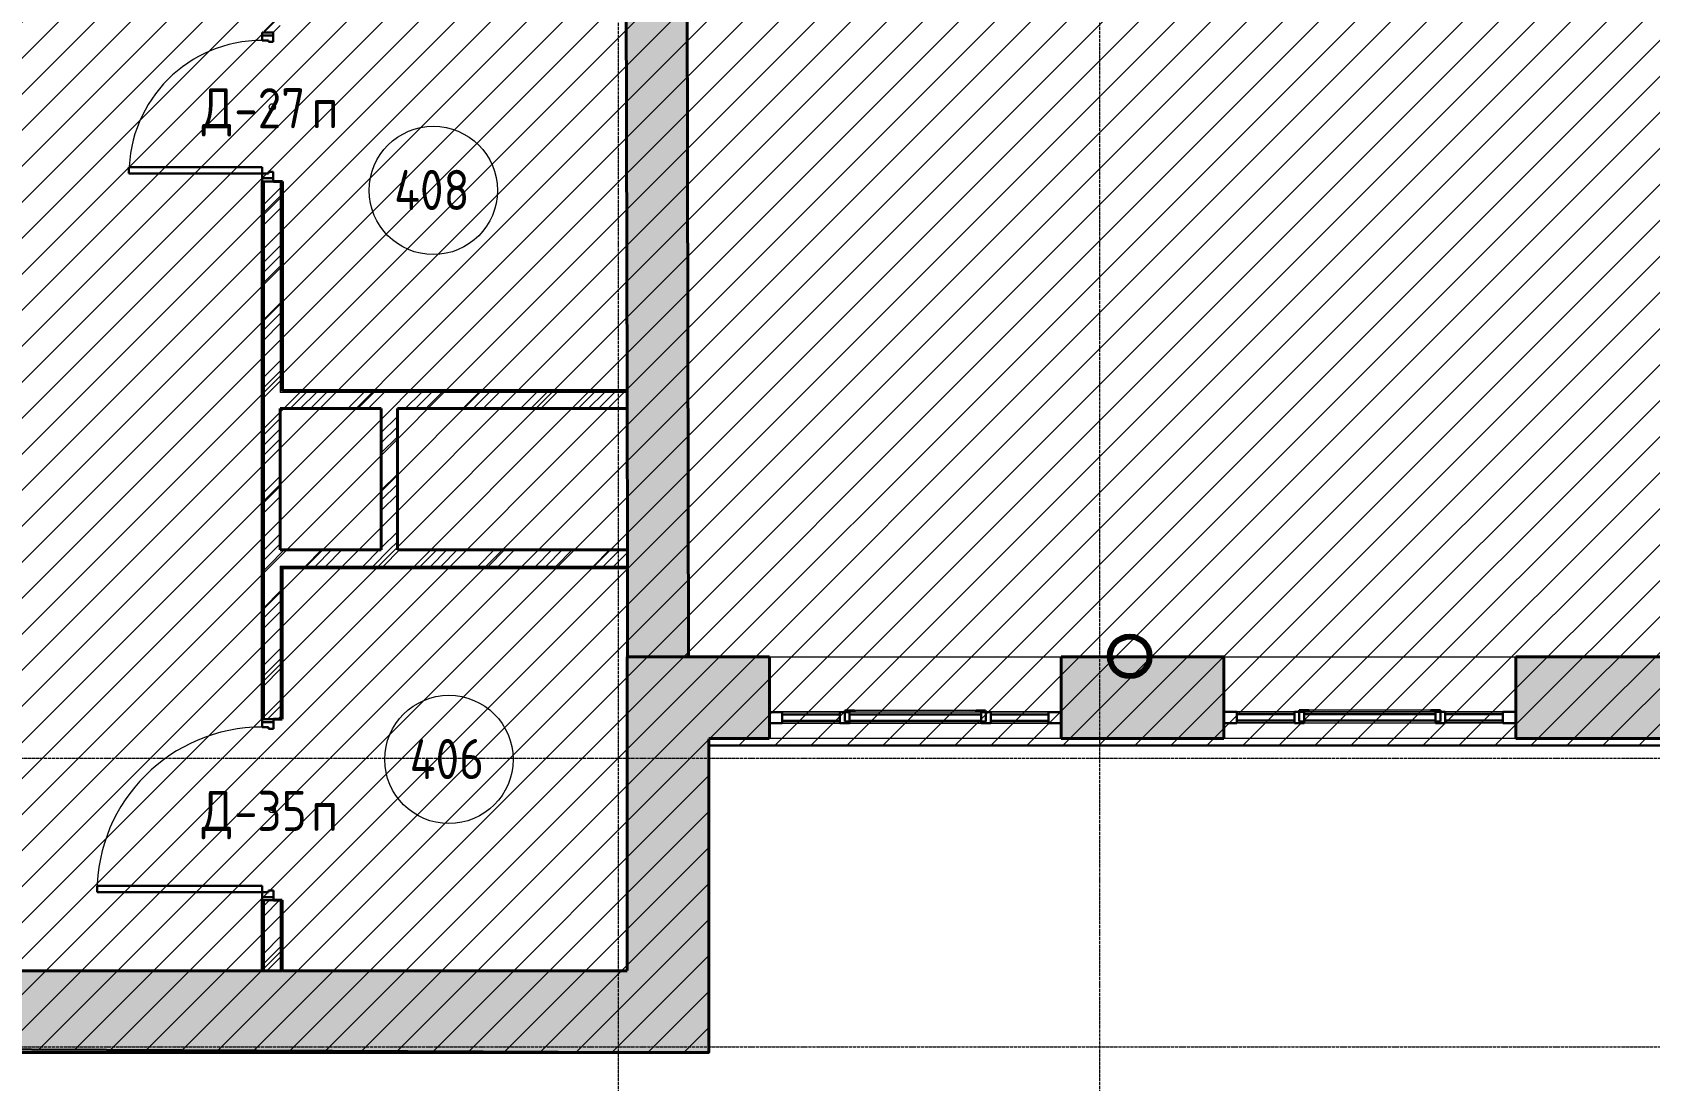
# Model space of a CAD drawing. Header units: millimetres. Extents: x -11886 to 379896, y -8130 to 47743.
# Drawn here: x 326808 to 336894, y 247 to 6783 of the extents above; entities that cross this region are included whole.
import ezdxf

# ---------------------------------------------------------------- set-up
doc = ezdxf.new("R2010")
doc.units = ezdxf.units.MM
for name, pattern in [('ADSK_Линия сетки', [25, 20, -2.5, 0, -2.5]), ('ADSK_Сверху', [4.5, 3, -1.5]), ('ADSK_Снесено', [4.5, 3, -1.5])]:
    doc.linetypes.add(name, pattern=pattern)
for name, color, linetype, lineweight, true_color in [('_ Окна', 5, 'Continuous', 30, 0x0000ff), ('Витраж', 5, 'Continuous', 18, 0x0000ff), ('Двери', 5, 'Continuous', 18, 0x0000ff), ('Окна', 5, 'Continuous', 18, 0x0000ff), ('Панели витража', 5, 'Continuous', 18, 0x0000ff), ('планы со стояками отопление_dwg', 7, 'Continuous', 9, 0x767676), ('Стены внутренние', 5, 'Continuous', 18, 0x0000ff), ('Стены наружные', 1, 'ADSK_Снесено', 18, 0xff0000), ('Стены штриховка', 5, 'Continuous', 18, 0x0000ff)]:
    doc.layers.add(name, color=color, linetype=linetype, lineweight=lineweight, true_color=true_color)
for name, color, linetype, lineweight in [('Марки дверей', 7, 'Continuous', 20), ('Марки помещений', 7, 'Continuous', 20), ('Оси', 7, 'Continuous', 9), ('стояки', 7, 'Continuous', 9)]:
    doc.layers.add(name, color=color, linetype=linetype, lineweight=lineweight)
doc.styles.add('GOST Common_2', font='GOST_Common.ttf', dxfattribs={"width": 0.9, "height": 250})
pattern_1 = [(45, (322754.53, 150), (-179.605, 179.605), []), (45, (322818.03, 150), (0, 359.21), []), (45, (322691.03, 150), (0, 359.21), [])]

# ---------------------------------------------------------------- blocks, each defined once
blk = doc.blocks.new('Прямоугольный импост - 70х20_60мм-1225109-04 План 4-го этажа')
at = {"layer": 'Витраж', "color": 161, "linetype": 'ADSK_Сверху', "true_color": 0xaaaaff}
for p, q in [((39704, 2327), (39704, 2257)), ((39784, 2327), (39704, 2327)), ((40174, 2327), (40144, 2327)), ((39784, 2257), (39704, 2257)), ((40174, 2257), (40144, 2257))]:
    blk.add_line(p, q, dxfattribs=at)
blk = doc.blocks.new('Прямоугольный импост - 70х20_60мм-1424711-04 План 4-го этажа')
at = {"layer": 'Витраж', "color": 161, "linetype": 'ADSK_Сверху', "true_color": 0xaaaaff}
for p, q in [((-80, 35), (0, 35)), ((0, 35), (0, -35)), ((0, -35), (-80, -35))]:
    blk.add_line(p, q, dxfattribs=at)
blk = doc.blocks.new('Прямоугольный импост - 70х20_60мм-1424712-04 План 4-го этажа')
at = {"layer": 'Витраж', "color": 161, "linetype": 'ADSK_Сверху', "true_color": 0xaaaaff}
for p, q in [((0, 35), (-80, 35)), ((0, -35), (0, 35)), ((-80, -35), (0, -35))]:
    blk.add_line(p, q, dxfattribs=at)
blk = doc.blocks.new('Прямоугольный импост - 70х20_60мм-1225111-04 План 4-го этажа')
at = {"layer": 'Витраж', "color": 161, "linetype": 'ADSK_Сверху', "true_color": 0xaaaaff}
for p, q in [((40204, 2327), (40174, 2327)), ((41054, 2327), (41024, 2327)), ((40204, 2257), (40174, 2257)), ((41054, 2257), (41024, 2257))]:
    blk.add_line(p, q, dxfattribs=at)
blk = doc.blocks.new('Витраж-тент со смещением вовне - 60мм 30 сдвиг-1466942-04 План 4-го этажа')
at = {"layer": '_ Окна', "color": 161, "linetype": 'ADSK_Сверху', "true_color": 0xaaaaff}
for p, q in [((-440, 25), (-440, -45)), ((-440, 25), (-410, 25)), ((-440, -45), (-440, 25)), ((440, 25), (410, 25)), ((440, -45), (440, 25)), ((440, -45), (440, 25)), ((-380, -45), (-440, -45)), ((-380, -35), (-380, -45)), ((380, -35), (380, -45)), ((380, -45), (440, -45))]:
    blk.add_line(p, q, dxfattribs=at)
at = {"layer": 'Окна', "color": 161, "linetype": 'ADSK_Сверху', "true_color": 0xaaaaff}
blk.add_line((-380, -45), (380, -45), dxfattribs=at)
blk = doc.blocks.new('Прямоугольный импост - 70х20_60мм-1225113-04 План 4-го этажа')
at = {"layer": 'Витраж', "color": 161, "linetype": 'ADSK_Сверху', "true_color": 0xaaaaff}
for p, q in [((41084, 2327), (41054, 2327)), ((41524, 2327), (41444, 2327)), ((41524, 2257), (41524, 2327)), ((41084, 2257), (41054, 2257)), ((41524, 2257), (41444, 2257))]:
    blk.add_line(p, q, dxfattribs=at)
blk = doc.blocks.new('Прямоугольный импост - 70х60мм-1424709-04 План 4-го этажа')
at = {"layer": 'Витраж', "color": 161, "linetype": 'ADSK_Сверху', "true_color": 0xaaaaff}
for p, q in [((-30, 35), (30, 35)), ((30, -35), (-30, -35))]:
    blk.add_line(p, q, dxfattribs=at)
blk = doc.blocks.new('Прямоугольный импост - 70х60мм-V3-04 План 4-го этажа')
at = {"layer": 'Витраж', "color": 161, "linetype": 'ADSK_Сверху', "true_color": 0xaaaaff}
for p, q in [((12864, 2397), (12864, 2327)), ((13224, 2397), (12864, 2397)), ((13224, 2327), (12864, 2327)), ((13224, 2327), (13224, 2397))]:
    blk.add_line(p, q, dxfattribs=at)
blk = doc.blocks.new('Прямоугольный импост - 70х60мм-1242018-04 План 4-го этажа')
at = {"layer": 'Витраж', "color": 161, "linetype": 'ADSK_Сверху', "true_color": 0xaaaaff}
for p, q in [((40204, 2327), (40204, 2257)), ((41024, 2327), (40204, 2327)), ((41024, 2257), (41024, 2327)), ((41024, 2257), (40204, 2257))]:
    blk.add_line(p, q, dxfattribs=at)
blk = doc.blocks.new('Системная панель - _AR_Стекло_40мм_привязка по центру-V16-04 План 4-го этажа')
at = {"layer": 'Панели витража', "lineweight": 30}
for p, q in [((180, 20), (-180, 20)), ((-180, 20), (-180, -20)), ((180, -20), (180, 20)), ((-180, -20), (180, -20))]:
    blk.add_line(p, q, dxfattribs=at)
blk = doc.blocks.new('Прямоугольный импост - 70х40_60мм-1229682-04 План 4-го этажа')
at = {"layer": 'Витраж'}
for p, q in [((12864, 2397), (13224, 2397)), ((12864, 2327), (13224, 2327))]:
    blk.add_line(p, q, dxfattribs=at)
blk = doc.blocks.new('Прямоугольный импост - 70х20_60мм-V17-04 План 4-го этажа')
at = {"layer": 'Витраж', "lineweight": 30}
for p, q in [((-80, 35), (0, 35)), ((-80, -35), (-80, 35)), ((0, 35), (0, -35)), ((0, -35), (-80, -35))]:
    blk.add_line(p, q, dxfattribs=at)
blk = doc.blocks.new('Прямоугольный импост - 70х20_60мм-V18-04 План 4-го этажа')
at = {"layer": 'Витраж', "lineweight": 30}
for p, q in [((0, 35), (-80, 35)), ((-80, 35), (-80, -35)), ((0, -35), (0, 35)), ((-80, -35), (0, -35))]:
    blk.add_line(p, q, dxfattribs=at)
blk = doc.blocks.new('Прямоугольный импост - 70х40_60мм-1229821-04 План 4-го этажа')
at = {"layer": 'Витраж'}
for p, q in [((11564, 2397), (11924, 2397)), ((11564, 2327), (11924, 2327))]:
    blk.add_line(p, q, dxfattribs=at)
blk = doc.blocks.new('Системная панель - _AR_Стекло_40мм_привязка по центру-V19-04 План 4-го этажа')
at = {"layer": 'Панели витража', "lineweight": 30}
for p, q in [((410, 20), (-410, 20)), ((-410, 20), (-410, -20)), ((410, -20), (410, 20)), ((-410, -20), (410, -20))]:
    blk.add_line(p, q, dxfattribs=at)
blk = doc.blocks.new('Прямоугольный импост - 70х40_60мм-1229822-04 План 4-го этажа')
at = {"layer": 'Витраж'}
for p, q in [((11984, 2397), (12804, 2397)), ((11984, 2327), (12804, 2327))]:
    blk.add_line(p, q, dxfattribs=at)
blk = doc.blocks.new('Прямоугольный импост - 70х60мм-V20-04 План 4-го этажа')
at = {"layer": 'Витраж', "lineweight": 30}
for p, q in [((-30, 35), (30, 35)), ((-30, -35), (-30, 35)), ((30, 35), (30, -35)), ((30, -35), (-30, -35))]:
    blk.add_line(p, q, dxfattribs=at)
blk = doc.blocks.new('Системная панель - _AR_Стекло_40мм_привязка по центру-V21-04 План 4-го этажа')
at = {"layer": 'Панели витража', "lineweight": 30}
for p, q in [((180, 20), (-180, 20)), ((-180, 20), (-180, -20)), ((180, -20), (180, 20)), ((-180, -20), (180, -20))]:
    blk.add_line(p, q, dxfattribs=at)
blk = doc.blocks.new('Прямоугольный импост - 70х20_60мм-V22-04 План 4-го этажа')
at = {"layer": 'Витраж', "lineweight": 30}
for p, q in [((-80, 35), (0, 35)), ((-80, -35), (-80, 35)), ((0, 35), (0, -35)), ((0, -35), (-80, -35))]:
    blk.add_line(p, q, dxfattribs=at)
blk = doc.blocks.new('Прямоугольный импост - 70х20_60мм-V23-04 План 4-го этажа')
at = {"layer": 'Витраж', "lineweight": 30}
for p, q in [((0, 35), (-80, 35)), ((-80, 35), (-80, -35)), ((0, -35), (0, 35)), ((-80, -35), (0, -35))]:
    blk.add_line(p, q, dxfattribs=at)
blk = doc.blocks.new('Системная панель - _AR_Стекло_40мм_привязка по центру-V24-04 План 4-го этажа')
at = {"layer": 'Панели витража', "lineweight": 30}
for p, q in [((410, 20), (-410, 20)), ((-410, 20), (-410, -20)), ((410, -20), (410, 20)), ((-410, -20), (410, -20))]:
    blk.add_line(p, q, dxfattribs=at)
blk = doc.blocks.new('Прямоугольный импост - 70х60мм-V25-04 План 4-го этажа')
at = {"layer": 'Витраж', "lineweight": 30}
for p, q in [((-30, 35), (30, 35)), ((-30, -35), (-30, 35)), ((30, 35), (30, -35)), ((30, -35), (-30, -35))]:
    blk.add_line(p, q, dxfattribs=at)
blk = doc.blocks.new('AC_Дверь_Однопольная - Д-27п 930х2200h-1983248-04 План 4-го этажа')
at = {"layer": 'Двери', "lineweight": 30}
for p, q in [((-415, 894), (-375, 894)), ((-415, 64), (-415, 894)), ((-375, 894), (-375, 64)), ((-465, 64), (-445, 64)), ((-465, -6), (-465, 64)), ((-445, 64), (-415, 64)), ((-445, -6), (-445, 64)), ((-445, 64), (-445, -6)), ((-375, 64), (-415, 64)), ((-415, 64), (-415, 24)), ((-415, 24), (-405, 24)), ((-405, 24), (-405, -6)), ((405, 24), (415, 24)), ((405, -6), (405, 24)), ((415, 64), (445, 64)), ((415, 24), (415, 64)), ((445, 64), (445, -6)), ((445, 64), (465, 64)), ((445, -6), (445, 64)), ((465, 64), (465, -6)), ((-445, -6), (-465, -6)), ((-405, -6), (-445, -6)), ((445, -6), (405, -6)), ((465, -6), (445, -6))]:
    blk.add_line(p, q, dxfattribs=at)
at = {"layer": 'Двери'}
blk.add_arc((-415, 64), 830, 0, 90, dxfattribs=at)
blk = doc.blocks.new('AC_Дверь_Однопольная - Д-35п 1130х2200h-1983217-04 План 4-го этажа')
at = {"layer": 'Двери', "lineweight": 30}
for p, q in [((-515, 1092), (-475, 1092)), ((-515, 62), (-515, 1092)), ((-475, 1092), (-475, 62)), ((-565, 62), (-545, 62)), ((-565, -8), (-565, 62)), ((-545, 62), (-515, 62)), ((-545, -8), (-545, 62)), ((-545, 62), (-545, -8)), ((-475, 62), (-515, 62)), ((-515, 62), (-515, 22)), ((-515, 22), (-505, 22)), ((-505, 22), (-505, -8)), ((505, 22), (515, 22)), ((505, -8), (505, 22)), ((515, 62), (545, 62)), ((515, 22), (515, 62)), ((545, 62), (545, -8)), ((545, 62), (565, 62)), ((545, -8), (545, 62)), ((565, 62), (565, -8)), ((-545, -8), (-565, -8)), ((-505, -8), (-545, -8)), ((545, -8), (505, -8)), ((565, -8), (545, -8))]:
    blk.add_line(p, q, dxfattribs=at)
at = {"layer": 'Двери'}
blk.add_arc((-515, 62), 1030, 0, 90, dxfattribs=at)
blk = doc.blocks.new('планы со стояками отопление_dwg-1484427-04 План 4-го этажа')
at = {"layer": 'стояки', "color": 246, "lineweight": 80, "true_color": 0x7f001f}
blk.add_circle((181386, 412651), 124, dxfattribs=at)
blk = doc.blocks.new('ADSK_Марка_Помещение_ОдноЗначение - Номер-247393-04 План 4-го этажа')
at = {"layer": 'Марки помещений'}
blk.add_circle((0, 0), 4, dxfattribs=at)
blk = doc.blocks.new('ADSK_Марка_Дверь - Типоразмер_ADSK_Марка-58376-04 План 4-го этажа')
at = {"layer": 'Марки дверей', "lineweight": 9}
blk.add_circle((0, 0), 0.2, dxfattribs=at)

msp = doc.modelspace()

# ---------------------------------------------------------------- hatches: boundary and pattern name
at = {"lineweight": 13, "true_color": 0x636466, "transparency": 33554559}
h = msp.add_hatch(dxfattribs=at)
h.set_pattern_fill('ANSI31', color=251, scale=50)
h.set_pattern_definition([(45, (322754.53, 85026.59), (-112.2532, 112.2532), [])])
h.paths.add_polyline_path([(372687.94, 8682.3), (378968.48, 8682.3), (378787.15, 43909.21), (368787.75, 43909.21), (368787.75, 21084.06), (369474.39, 21054.57), (369476.21, 11328.12), (323525.66, 11328.12), (323525.66, 8679.25), (323045.03, 8679.25), (323045.03, 456.79), (331027.53, 422.02), (331027.53, 2336.48), (341727.18, 2336.48), (341727.18, -2582.57), (354090.93, -2582.57), (354090.93, 2335.74), (364791.47, 2256.79), (364791.47, 300.23), (372687.94, 300.23)])
at = {"layer": 'Стены внутренние', "true_color": 0xc0c0c0}
msp.add_hatch(color=9, dxfattribs=at).paths.add_polyline_path([(330520.04, 2889.13), (330900.04, 2889.88), (330887.31, 9375.37), (330507.32, 9374.62), (330518.63, 3608.27)])
at = {"layer": 'Стены внутренние', "lineweight": 9}
h = msp.add_hatch(dxfattribs=at)
h.set_pattern_fill('FP_1', color=256, style=0, pattern_type=2)
h.set_pattern_definition(pattern_1)
h.paths.add_polyline_path([(328253.41, 4537.85), (328353.41, 4537.85), (328353.41, 5853.4), (328253.41, 5853.4), (328253.41, 4547.85)])
h.paths.add_polyline_path([(328353.41, 6783.4), (328353.41, 7106.87), (328253.41, 7106.87), (328253.41, 6783.4), (328334.12, 6783.4)])
h = msp.add_hatch(dxfattribs=at)
h.set_pattern_fill('FP_1', color=256, style=0, pattern_type=2)
h.set_pattern_definition(pattern_1)
h.paths.add_polyline_path([(328253.41, 3555.79), (328353.41, 3555.79), (328353.41, 4537.85), (328253.41, 4537.85), (328253.41, 3608.27)])
h = msp.add_hatch(dxfattribs=at)
h.set_pattern_fill('FP_1', color=256, style=0, pattern_type=2)
h.set_pattern_definition(pattern_1)
h.paths.add_polyline_path([(328984.41, 4437.85), (330517, 4437.85), (330516.8, 4537.85), (328353.41, 4537.85), (328353.41, 4437.85)])
h = msp.add_hatch(dxfattribs=at)
h.set_pattern_fill('FP_1', color=256, style=0, pattern_type=2)
h.set_pattern_definition(pattern_1)
h.paths.add_polyline_path([(328984.41, 3555.79), (329084.41, 3555.79), (329084.41, 4437.85), (328984.41, 4437.85), (328984.41, 3608.27)])
h = msp.add_hatch(dxfattribs=at)
h.set_pattern_fill('FP_1', color=256, style=0, pattern_type=2)
h.set_pattern_definition(pattern_1)
h.paths.add_polyline_path([(330517.53, 3455.79), (330518.93, 3455.79), (330518.73, 3555.79), (328253.41, 3555.79), (328253.41, 3455.79), (330507.32, 3455.79)])
h = msp.add_hatch(dxfattribs=at)
h.set_pattern_fill('FP_1', color=256, style=0, pattern_type=2)
h.set_pattern_definition(pattern_1)
h.paths.add_polyline_path([(328253.41, 932.02), (328353.41, 932.02), (328353.41, 1371.4), (328253.41, 1371.4)])
h.paths.add_polyline_path([(328353.41, 2501.4), (328353.41, 3455.79), (328253.41, 3455.79), (328253.41, 2501.4), (328311.41, 2501.4)])
at = {"layer": 'Стены наружные', "true_color": 0xc0c0c0}
for points in [[(330517.53, 932.02), (331027.53, 932.02), (331027.53, 2889.5), (330517.53, 2889.13), (330517.53, 1048.17)], [(323525.33, 422.02), (331027.53, 422.02), (331027.53, 932.02), (323525.33, 932.02), (323525.33, 805.42)]]:
    msp.add_hatch(color=9, dxfattribs=at).paths.add_polyline_path(points)
h = msp.add_hatch(color=9, dxfattribs=at)
h.paths.add_polyline_path([(364278.99, 2379.5), (365301.47, 2379.5), (365300.53, 2889.5), (364278.99, 2889.5), (364278.99, 2683.43)])
h.paths.add_polyline_path([(362458.99, 2379.5), (362458.99, 2889.5), (361442.17, 2889.5), (361442.17, 2379.5), (361561.13, 2379.5)])
h.paths.add_polyline_path([(359622.17, 2379.5), (359622.17, 2889.5), (358629.15, 2889.5), (358629.15, 2379.5), (359308.45, 2379.5)])
h.paths.add_polyline_path([(356158.59, 2379.5), (356809.15, 2379.5), (356809.15, 2889.5), (355819.17, 2889.5), (355819.17, 2379.5)])
h.paths.add_polyline_path([(352956.27, 2379.5), (353999.17, 2379.5), (353999.17, 2889.5), (352956.27, 2889.5), (352956.27, 2712.14)])
h.paths.add_polyline_path([(351136.27, 2379.5), (351136.27, 2889.5), (350123.49, 2889.5), (350123.49, 2379.5), (350615.42, 2379.5)])
h.paths.add_polyline_path([(348303.49, 2379.5), (348303.49, 2889.5), (347304.35, 2889.5), (347304.35, 2379.5), (348045.05, 2379.5)])
h.paths.add_polyline_path([(344533.07, 2379.5), (345484.35, 2379.5), (345484.35, 2889.5), (344533.07, 2889.5), (344533.07, 2723.68)])
h.paths.add_polyline_path([(341692.25, 2379.5), (342713.07, 2379.5), (342713.07, 2889.5), (341692.25, 2889.5), (341692.25, 2723.68)])
h.paths.add_polyline_path([(339035.07, 2379.5), (339872.25, 2379.5), (339872.25, 2889.5), (338882.04, 2889.5), (338882.04, 2379.5), (339034.34, 2379.5)])
h.paths.add_polyline_path([(336058.78, 2379.5), (337062.04, 2379.5), (337062.04, 2889.5), (336058.78, 2889.5), (336058.78, 2731.97)])
h.paths.add_polyline_path([(331027.53, 2379.5), (331404.77, 2379.5), (331404.77, 2889.5), (331027.53, 2889.5), (331027.53, 2731.97)])
h.paths.add_polyline_path([(334238.78, 2379.5), (334238.78, 2889.5), (333224.77, 2889.5), (333224.77, 2379.5)])

# ---------------------------------------------------------------- linework, layer by layer
at = {"color": 251, "lineweight": 30, "true_color": 0x636466}
msp.add_lwpolyline([(368787.75, 21084.06), (368787.75, 43909.21), (378787.15, 43909.21), (378968.48, 8682.3), (372687.94, 8682.3), (372687.94, 300.23), (364791.47, 300.23), (364791.47, 2256.79), (353990.51, 2336.48), (354090.93, 2335.74), (354090.93, -2582.57), (341727.18, -2582.57), (341727.18, 2336.48), (331027.53, 2336.48), (331027.53, 422.02), (323045.03, 456.79), (323045.03, 8679.25)], dxfattribs=at)
at = {"layer": 'Оси', "linetype": 'ADSK_Линия сетки'}
for p, q in [((330464.44, -5025.59), (330464.44, 21818.8)), ((333464.44, -5025.59), (333464.44, 21818.8)), ((311668.31, 2256.79), (379896.25, 2256.79)), ((311668.31, 456.79), (379896.25, 456.79))]:
    msp.add_line(p, q, dxfattribs=at)
at = {"layer": 'Стены внутренние', "color": 18, "lineweight": 40, "true_color": 0x000000}
for p, q in [((330507.92, 9068.4), (330516.78, 4549.85)), ((330900.04, 2889.88), (330888.3, 8871.26)), ((328241.41, 5853.4), (328241.41, 2501.4)), ((328368.41, 5853.4), (328311.41, 5853.4)), ((328368.41, 4549.85), (328368.41, 5853.4)), ((330516.78, 4549.85), (328368.41, 4549.85)), ((330516.78, 4547.85), (330518.95, 3445.79)), ((328353.41, 3555.79), (328353.41, 4437.85)), ((328353.41, 4437.85), (328984.41, 4437.85)), ((328984.41, 4437.85), (328984.41, 3555.79)), ((329084.41, 4437.85), (330517, 4437.85)), ((329084.41, 3555.79), (329084.41, 4437.85)), ((328984.41, 3555.79), (328353.41, 3555.79)), ((330518.73, 3555.79), (329084.41, 3555.79)), ((328365.41, 3443.79), (330518.95, 3443.79)), ((328365.41, 2501.4), (328365.41, 3443.79)), ((330518.95, 3443.79), (330520.04, 2889.13)), ((330520.04, 2889.13), (330900.04, 2889.88)), ((328311.41, 2501.4), (328365.41, 2501.4)), ((328241.41, 1371.4), (328241.41, 932.02)), ((328365.41, 1371.4), (328311.41, 1371.4)), ((328365.41, 932.02), (328365.41, 1371.4)), ((328243.41, 932.02), (328363.41, 932.02))]:
    msp.add_line(p, q, dxfattribs=at)
at = {"layer": 'Стены наружные', "color": 18, "lineweight": 40, "true_color": 0x000000}
for p, q in [((331404.77, 2889.5), (330517.53, 2889.5)), ((330517.53, 2889.5), (330517.53, 932.02)), ((331404.77, 2379.5), (331404.77, 2889.5)), ((334238.78, 2889.5), (333224.77, 2889.5)), ((333224.77, 2889.5), (333224.77, 2379.5)), ((334238.78, 2379.5), (334238.78, 2889.5)), ((337062.04, 2889.5), (336058.78, 2889.5)), ((336058.78, 2889.5), (336058.78, 2379.5)), ((331027.53, 422.02), (331027.53, 2379.5)), ((331027.53, 2379.5), (331404.77, 2379.5)), ((333224.77, 2379.5), (334238.78, 2379.5)), ((336058.78, 2379.5), (337062.04, 2379.5)), ((328241.41, 932.02), (323525.33, 932.02)), ((330517.53, 932.02), (328365.41, 932.02)), ((323015.33, 422.02), (331027.53, 422.02))]:
    msp.add_line(p, q, dxfattribs=at)
at = {"layer": 'Стены наружные', "color": 18, "true_color": 0x000000}
for p, q in [((331404.77, 2889.5), (333224.77, 2889.5)), ((334238.78, 2889.5), (336058.78, 2889.5)), ((333224.77, 2379.5), (331404.77, 2379.5)), ((336058.78, 2379.5), (334238.78, 2379.5))]:
    msp.add_line(p, q, dxfattribs=at)
at = {"layer": 'Стены штриховка'}
for p, q in [((328243.41, 5853.4), (328243.41, 4549.85)), ((328253.41, 5853.4), (328253.41, 2501.4)), ((328353.41, 5853.4), (328353.41, 4537.85)), ((328359.41, 5853.4), (328359.41, 4549.85)), ((328243.41, 4549.85), (328241.41, 4549.85)), ((328243.41, 4547.85), (328243.41, 3445.79)), ((328353.41, 4549.85), (328368.41, 4549.85)), ((330516.78, 4547.85), (328353.41, 4547.85)), ((330516.78, 4547.85), (330516.78, 4549.85)), ((330516.8, 4537.85), (328353.41, 4537.85)), ((328243.41, 3455.79), (328241.41, 3455.79)), ((328243.41, 3443.79), (328241.41, 3443.79)), ((328243.41, 3443.79), (328243.41, 2501.4)), ((328353.41, 3455.79), (330518.93, 3455.79)), ((328353.41, 3455.79), (328353.41, 2501.4)), ((328353.41, 3445.79), (330518.95, 3445.79)), ((328363.41, 3443.79), (328363.41, 2501.4)), ((330518.95, 3443.79), (330518.95, 3445.79)), ((328243.41, 1371.4), (328243.41, 932.02)), ((328253.41, 1371.4), (328253.41, 932.02)), ((328353.41, 1371.4), (328353.41, 932.02)), ((328363.41, 1371.4), (328363.41, 932.02)), ((328241.41, 932.02), (328243.41, 932.02)), ((328363.41, 932.02), (328365.41, 932.02))]:
    msp.add_line(p, q, dxfattribs=at)

# ---------------------------------------------------------------- block references
at = {"layer": '_ Окна', "color": 161, "linetype": 'ADSK_Сверху', "true_color": 0xaaaaff, "rotation": 180}
for p in [(332314.77, 2510.26), (335148.78, 2511.51)]:
    msp.add_blockref('Витраж-тент со смещением вовне - 60мм 30 сдвиг-1466942-04 План 4-го этажа', p, dxfattribs=at)
at = {"layer": 'Витраж', "color": 161, "linetype": 'ADSK_Сверху', "true_color": 0xaaaaff}
for name, p in [('Прямоугольный импост - 70х20_60мм-1225109-04 План 4-го этажа', (291700.31, 218.1)), ('Прямоугольный импост - 70х60мм-V3-04 План 4-го этажа', (318620.53, 148.75)), ('Прямоугольный импост - 70х20_60мм-1225111-04 План 4-го этажа', (291700.31, 218.1)), ('Прямоугольный импост - 70х60мм-1242018-04 План 4-го этажа', (291700.31, 218.1)), ('Прямоугольный импост - 70х20_60мм-1225113-04 План 4-го этажа', (291700.31, 218.1)), ('Прямоугольный импост - 70х60мм-V3-04 План 4-го этажа', (319920.53, 148.75)), ('Прямоугольный импост - 70х20_60мм-1424712-04 План 4-го этажа', (333224.77, 2510.26)), ('Прямоугольный импост - 70х20_60мм-1225109-04 План 4-го этажа', (294534.32, 219.36)), ('Прямоугольный импост - 70х60мм-V3-04 План 4-го этажа', (321454.53, 150)), ('Прямоугольный импост - 70х20_60мм-1225111-04 План 4-го этажа', (294534.32, 219.36)), ('Прямоугольный импост - 70х60мм-1242018-04 План 4-го этажа', (294534.32, 219.36)), ('Прямоугольный импост - 70х20_60мм-1225113-04 План 4-го этажа', (294534.32, 219.36)), ('Прямоугольный импост - 70х60мм-V3-04 План 4-го этажа', (322754.53, 150)), ('Прямоугольный импост - 70х20_60мм-1424712-04 План 4-го этажа', (336058.78, 2511.51))]:
    msp.add_blockref(name, p, dxfattribs=at)
at = {"layer": 'Витраж', "color": 161, "linetype": 'ADSK_Сверху', "true_color": 0xaaaaff, "extrusion": (0, 0, -1)}
for name, p in [('Прямоугольный импост - 70х20_60мм-1424711-04 План 4-го этажа', (-331404.77, 2510.26)), ('Прямоугольный импост - 70х60мм-1424709-04 План 4-го этажа', (-331874.77, 2510.26)), ('Прямоугольный импост - 70х60мм-1424709-04 План 4-го этажа', (-332754.77, 2510.26)), ('Прямоугольный импост - 70х20_60мм-1424711-04 План 4-го этажа', (-334238.78, 2511.51)), ('Прямоугольный импост - 70х60мм-1424709-04 План 4-го этажа', (-334708.78, 2511.51)), ('Прямоугольный импост - 70х60мм-1424709-04 План 4-го этажа', (-335588.78, 2511.51))]:
    msp.add_blockref(name, p, dxfattribs=at)
at = {"layer": 'Витраж', "extrusion": (0, 0, -1)}
for name, p in [('Прямоугольный импост - 70х20_60мм-V22-04 План 4-го этажа', (-331404.77, 2510.26)), ('Прямоугольный импост - 70х60мм-V25-04 План 4-го этажа', (-331874.77, 2510.26)), ('Прямоугольный импост - 70х60мм-V25-04 План 4-го этажа', (-332754.77, 2510.26)), ('Прямоугольный импост - 70х20_60мм-V17-04 План 4-го этажа', (-334238.78, 2511.51)), ('Прямоугольный импост - 70х60мм-V20-04 План 4-го этажа', (-334708.78, 2511.51)), ('Прямоугольный импост - 70х60мм-V20-04 План 4-го этажа', (-335588.78, 2511.51))]:
    msp.add_blockref(name, p, dxfattribs=at)
at = {"layer": 'Витраж'}
for name, p in [('Прямоугольный импост - 70х40_60мм-1229821-04 План 4-го этажа', (319920.53, 148.75)), ('Прямоугольный импост - 70х40_60мм-1229822-04 План 4-го этажа', (319920.53, 148.75)), ('Прямоугольный импост - 70х40_60мм-1229682-04 План 4-го этажа', (319920.53, 148.75)), ('Прямоугольный импост - 70х20_60мм-V23-04 План 4-го этажа', (333224.77, 2510.26)), ('Прямоугольный импост - 70х40_60мм-1229821-04 План 4-го этажа', (322754.53, 150)), ('Прямоугольный импост - 70х40_60мм-1229822-04 План 4-го этажа', (322754.53, 150)), ('Прямоугольный импост - 70х40_60мм-1229682-04 План 4-го этажа', (322754.53, 150)), ('Прямоугольный импост - 70х20_60мм-V18-04 План 4-го этажа', (336058.78, 2511.51))]:
    msp.add_blockref(name, p, dxfattribs=at)
at = {"layer": 'Двери'}
for name, p, rotation in [('AC_Дверь_Однопольная - Д-27п 930х2200h-1983248-04 План 4-го этажа', (328304.91, 6318.4), 90.0000000000001), ('AC_Дверь_Однопольная - Д-35п 1130х2200h-1983217-04 План 4-го этажа', (328303.41, 1936.4), 89.9999999999999)]:
    msp.add_blockref(name, p, dxfattribs=dict(at, rotation=rotation))
at = {"layer": 'Марки дверей', "xscale": 99.99999999999993, "yscale": 99.99999999999993, "zscale": 99.99999999999993}
for p in [(328304.91, 6318.4), (328303.41, 1936.4)]:
    msp.add_blockref('ADSK_Марка_Дверь - Типоразмер_ADSK_Марка-58376-04 План 4-го этажа', p, dxfattribs=at)
at = {"layer": 'Марки помещений', "xscale": 99.99999999999993, "yscale": 99.99999999999993, "zscale": 99.99999999999993}
for p in [(329308.93, 5797.82), (329406, 2249.43)]:
    msp.add_blockref('ADSK_Марка_Помещение_ОдноЗначение - Номер-247393-04 План 4-го этажа', p, dxfattribs=at)
at = {"layer": 'Панели витража', "rotation": 180}
for name, p in [('Системная панель - _AR_Стекло_40мм_привязка по центру-V21-04 План 4-го этажа', (331664.77, 2510.26)), ('Системная панель - _AR_Стекло_40мм_привязка по центру-V24-04 План 4-го этажа', (332314.77, 2510.26)), ('Системная панель - _AR_Стекло_40мм_привязка по центру-V21-04 План 4-го этажа', (332964.77, 2510.26)), ('Системная панель - _AR_Стекло_40мм_привязка по центру-V16-04 План 4-го этажа', (334498.78, 2511.51)), ('Системная панель - _AR_Стекло_40мм_привязка по центру-V19-04 План 4-го этажа', (335148.78, 2511.51)), ('Системная панель - _AR_Стекло_40мм_привязка по центру-V16-04 План 4-го этажа', (335798.78, 2511.51))]:
    msp.add_blockref(name, p, dxfattribs=at)
at = {"layer": 'планы со стояками отопление_dwg', "color": 6, "true_color": 0xff00ff}
msp.add_blockref('планы со стояками отопление_dwg-1484427-04 План 4-го этажа', (152265.33, -409758.64), dxfattribs=at)

# ---------------------------------------------------------------- texts
at = {"layer": 'Марки дверей', "lineweight": 9, "char_height": 250, "attachment_point": 1, "style": 'GOST Common_2'}
for s, insert, width in [('\\fGOST Common|b0|i0|c204|p34|;\\W.9;Д', (327865.08, 6435.41), 245.3164), ('-27', (328067.49, 6435.41), 584.4302), ('\\fGOST Common|b0|i0|c204|p34|;\\W.9;п', (328549.69, 6435.41), 194.8101), ('\\fGOST Common|b0|i0|c204|p34|;\\W.9;Д', (327863.58, 2053.41), 245.3164), ('-35', (328065.99, 2053.41), 584.4302), ('\\fGOST Common|b0|i0|c204|p34|;\\W.9;п', (328548.19, 2053.41), 194.8101)]:
    msp.add_mtext(s, dxfattribs=dict(at, insert=insert, width=width))
at = {"layer": 'Марки помещений', "lineweight": 9, "char_height": 250, "width": 606.0757, "attachment_point": 1, "style": 'GOST Common_2'}
for s, insert in [('408', (329064.12, 5925.54)), ('406', (329161.19, 2377.16))]:
    msp.add_mtext(s, dxfattribs=dict(at, insert=insert))

doc.saveas('drawing.dxf')
